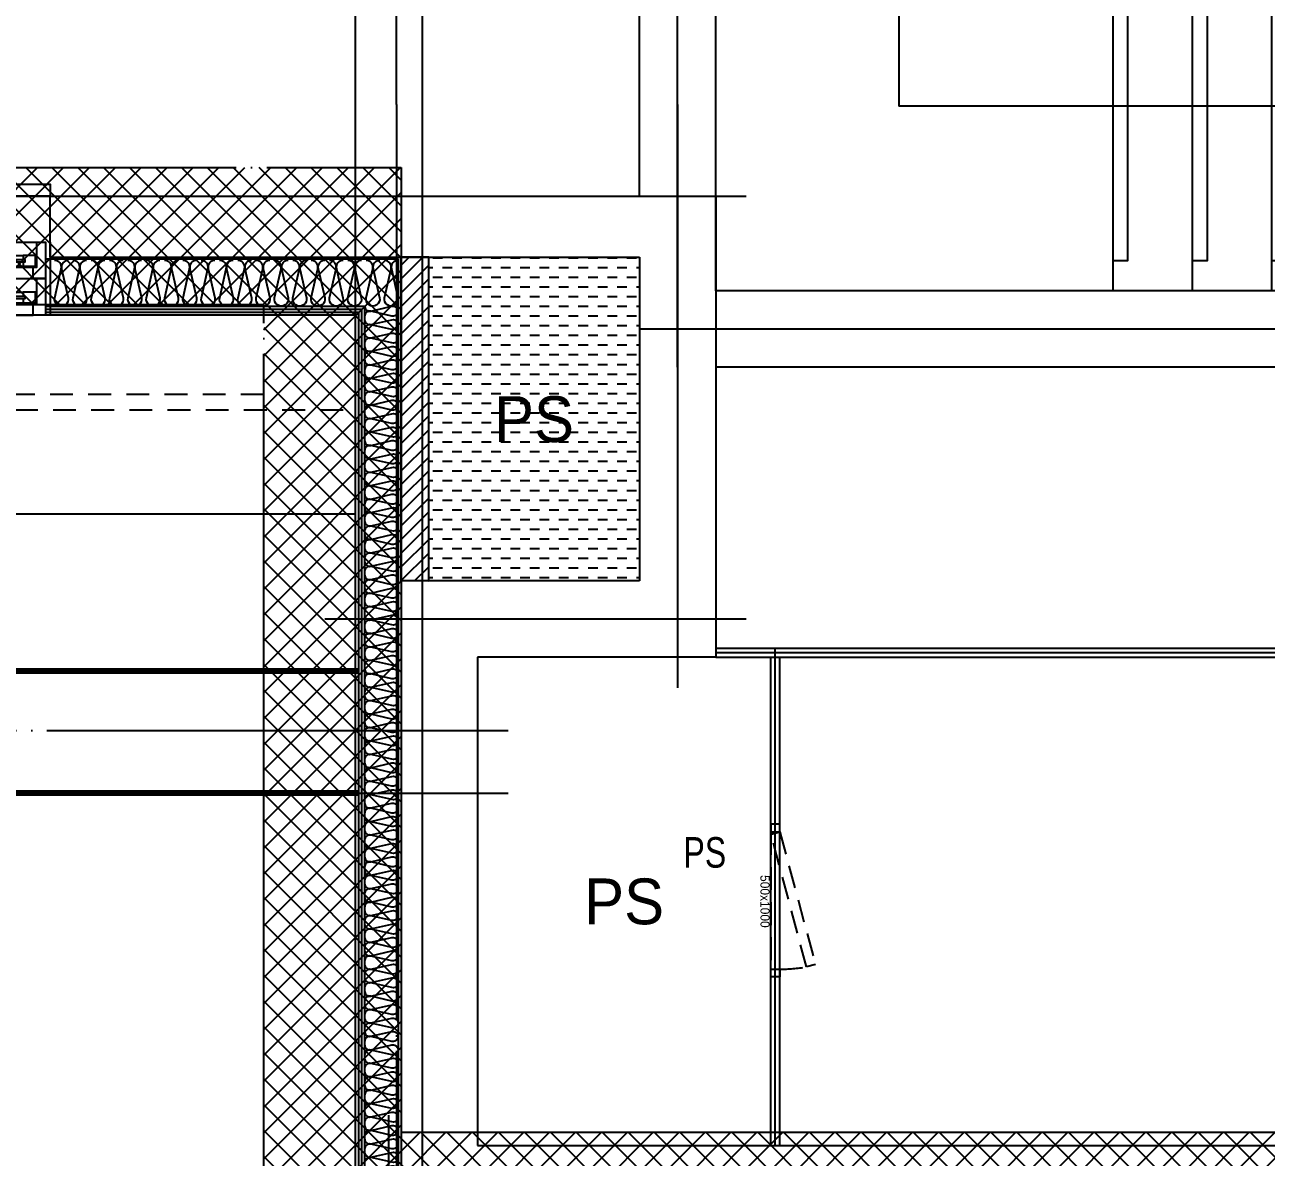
# Model space of a CAD drawing. Header units: millimetres. Extents: x -24416 to 92204, y -190080 to 23760.
# Drawn here: x 62132 to 66197, y -111754 to -108044 of the extents above; entities that cross this region are included whole.
import ezdxf
from ezdxf.enums import TextEntityAlignment as Align
from ezdxf.xclip import XClip

# ---------------------------------------------------------------- set-up
doc = ezdxf.new("R2010")
doc.units = ezdxf.units.MM
doc.header["$LTSCALE"] = 50
doc.header["$XCLIPFRAME"] = 0
for name, pattern in [('AUDIT_D_220706163347-0', [0]), ('CEN', [62, 60, -1, 0, -1]), ('HID', [2.5, 1.5, -1]), ('HIDDEN', [2, 1, -1]), ('xr-101_102동-2F$0$HID', [2.3, 1.5, -0.8])]:
    doc.linetypes.add(name, pattern=pattern)
for name, color, linetype in [('A-SOL252', 252, 'Continuous'), ('A-STEEL', 4, 'Continuous'), ('A_HAT', 8, 'Continuous'), ('AA-XXXX-TEXT#LEV', 3, 'Continuous'), ('AA-단열-바닥-욕실', 30, 'Continuous'), ('CEN_CON', 1, 'CEN'), ('CEN_WALL', 12, 'CEN'), ('CONC', 2, 'Continuous'), ('dan1', 7, 'HID'), ('ELE3_CON', 7, 'Continuous'), ('FUR', 4, 'Continuous'), ('HAT', 9, 'Continuous'), ('INS', 252, 'Continuous'), ('ROM', 7, 'AUDIT_D_220706163347-0'), ('STAIR', 4, 'Continuous'), ('WAL', 3, 'Continuous'), ('WAL_DRY', 7, 'Continuous'), ('WIN', 4, 'Continuous'), ('X - 단위세대$0$ETC', 6, 'Continuous'), ('xr-101_102동-2F$0$AA-DWXM-DOOR(PS점검구)', 4, 'xr-101_102동-2F$0$HID'), ('논슬립', 251, 'Continuous'), ('실명박스', 7, 'AUDIT_D_220706163347-0'), ('확장', 8, 'HIDDEN')]:
    doc.layers.add(name, color=color, linetype=linetype)
for name, color, linetype, plot in [('AA-CEN', 1, 'CEN', False), ('AA-XXXX-MC', 153, 'AUDIT_D_220706163347-0', False), ('Def-PrintX', 147, 'Continuous', False), ('Defpoint', 135, 'Continuous', False), ('MC', 135, 'Continuous', False), ('xr-101_102동-2F$0$DEFPOINT', 231, 'Continuous', False)]:
    doc.layers.add(name, color=color, linetype=linetype, plot=plot)
doc.styles.add('HAUD01', font='Dotum.ttf')
doc.styles.add('HAUD02', font='Dotum.ttf', dxfattribs={"width": 0.8})
doc.styles.add('xr-101_102동-2F$0$HAUD01', font='Dotum.ttf')

# ---------------------------------------------------------------- blocks, each defined once
blk = doc.blocks.new('WIN_이중창_1200')
at = {"layer": 'Defpoint'}
for p, q in [((-15, 240), (-15, 0)), ((1185, 240), (1185, 0))]:
    blk.add_line(p, q, dxfattribs=at)
at = {"layer": 'WIN'}
blk.add_line((585, -100), (585, 340), dxfattribs=at)
at = {"layer": 'WIN', "color": 8}
for p, q in [((1142, 240), (28, 240)), ((1097, 237), (605, 237)), ((565, 196), (73, 196)), ((1097, 202), (605, 202)), ((1130, 158), (40, 158)), ((565, 161), (73, 161)), ((1130, 120), (40, 120)), ((1097, 117), (605, 117)), ((1097, 82), (605, 82)), ((565, 76), (73, 76)), ((565, 41), (73, 41)), ((1130, 38), (40, 38)), ((1130, 0), (40, 0))]:
    blk.add_line(p, q, dxfattribs=at)
at = {"layer": 'WIN'}
for points in [[(40, 158), (28, 158), (28, 240), (0, 240), (0, 120), (40, 120), (40, 158)], [(605, 216.5), (605, 202), (565, 202), (565, 237), (605, 237), (605, 222.5)], [(1104, 222.5), (1104, 216.5), (598, 216.5), (598, 222.5), (1104, 222.5)], [(1097, 216.5), (1097, 202), (1137, 202), (1137, 237), (1097, 237), (1097, 222.5)], [(1130, 158), (1142, 158), (1142, 240), (1170, 240), (1170, 120), (1130, 120), (1130, 158)], [(73, 175.5), (73, 161), (33, 161), (33, 196), (73, 196), (73, 181.5)], [(572, 181.5), (572, 175.5), (66, 175.5), (66, 181.5), (572, 181.5)], [(565, 175.5), (565, 161), (605, 161), (605, 196), (565, 196), (565, 181.5)], [(40, 38), (28, 38), (28, 120), (0, 120), (0, 0), (40, 0), (40, 38)], [(605, 96.5), (605, 82), (565, 82), (565, 117), (605, 117), (605, 102.5)], [(1104, 102.5), (1104, 96.5), (598, 96.5), (598, 102.5), (1104, 102.5)], [(1097, 96.5), (1097, 82), (1137, 82), (1137, 117), (1097, 117), (1097, 102.5)], [(1130, 38), (1142, 38), (1142, 120), (1170, 120), (1170, 0), (1130, 0), (1130, 38)], [(73, 55.5), (73, 41), (33, 41), (33, 76), (73, 76), (73, 61.5)], [(572, 61.5), (572, 55.5), (66, 55.5), (66, 61.5), (572, 61.5)], [(565, 55.5), (565, 41), (605, 41), (605, 76), (565, 76), (565, 61.5)]]:
    blk.add_lwpolyline(points, dxfattribs=at)
blk = doc.blocks.new('insul1')
blk.add_lwpolyline([(0, 0, 0.480617), (0.146, 0.183), (0.004, 0.817, -1.249969), (0.296, 0.817), (0.154, 0.183, 0.480617), (0.3, 0, 0.480617)], format="xyb")
blk = doc.blocks.new('U-121A(확장)1', base_point=(300293.2, -148733.3))
at = {"layer": 'A-SOL252'}
h = blk.add_hatch(dxfattribs=at)
h.set_pattern_fill('DASH', color=256, scale=10, style=0)
h.paths.add_polyline_path([(309483.2, -139958.3), (309483.2, -138898.3), (308793.2, -138898.3), (308793.2, -139958.3)])
at = {"layer": 'A_HAT'}
h = blk.add_hatch(dxfattribs=at)
h.set_pattern_fill('ANSI31', color=256, scale=10, style=0)
h.paths.add_polyline_path([(308793.2, -138898.3), (308703.2, -138898.3), (308703.2, -139958.3), (308793.2, -139958.3)])
at = {"layer": 'CEN_CON'}
for p, q in [((308688.2, -138398.3), (308688.2, -142291.2)), ((309608.2, -138398.3), (309608.2, -140308.3)), ((299993.2, -138698.3), (309833.2, -138698.3)), ((309833.2, -140083.3), (308453.2, -140083.3)), ((308663.2, -143608.3), (308663.2, -141708.3))]:
    blk.add_line(p, q, dxfattribs=at)
at = {"layer": 'CEN_WALL'}
blk.add_line((304443.2, -140448.3), (309053.2, -140448.3), dxfattribs=at)
at = {"layer": 'CONC'}
for p, q in [((307553.2, -138698.3), (309733.2, -138698.3)), ((307553.2, -138898.3), (307553.2, -138698.3)), ((309733.2, -138698.3), (309733.2, -140208.3)), ((307553.2, -138898.3), (309483.2, -138898.3)), ((309483.2, -138898.3), (309483.2, -139958.3)), ((309483.2, -139958.3), (308703.2, -139958.3)), ((308703.2, -139958.3), (308703.2, -142058.3)), ((309733.2, -140208.3), (308953.2, -140208.3)), ((308953.2, -140208.3), (308953.2, -141808.3)), ((308953.2, -141808.3), (314628.2, -141808.3))]:
    blk.add_line(p, q, dxfattribs=at)
at = {"layer": 'dan1'}
blk.add_lwpolyline([(308563.2, -142508.3), (308253.2, -142508.3), (308253.2, -139348.3), (305613.2, -139348.3), (305613.2, -140233.3), (304993.2, -140233.3), (304993.2, -148083.3), (314053.2, -148083.3), (314053.2, -144448.3), (317843.2, -144448.3), (317843.2, -148083.3), (324403.2, -148083.3), (324403.2, -146593.3), (324713.2, -146593.3)], dxfattribs=at)
at = {"layer": 'ELE3_CON'}
blk.add_line((307553.2, -138698.3), (306353.2, -138698.3), dxfattribs=at)
at = {"layer": 'FUR', "linetype": 'HID'}
blk.add_line((305313.2, -139398.3), (308553.2, -139398.3), dxfattribs=at)
blk.add_line((305313.2, -139398.3), (308553.2, -139398.3), dxfattribs=at)
at = {"layer": 'FUR'}
blk.add_lwpolyline([(305313.2, -139738.3), (308553.2, -139738.3), (308553.2, -139088.3), (305313.2, -139088.3)], close=True, dxfattribs=at)
at = {"layer": 'INS'}
for p, q in [((307538.2, -138903.3), (308693.2, -138903.3)), ((308693.2, -138903.3), (308693.2, -142068.3)), ((307538.2, -139058.3), (308583.2, -139058.3)), ((308583.2, -139058.3), (308583.2, -142178.3))]:
    blk.add_line(p, q, dxfattribs=at)
at = {"layer": 'MC'}
for p, q in [((308553.2, -143608.3), (308553.2, -138398.3)), ((304443.2, -140653.3), (309053.2, -140653.3)), ((308773.2, -143608.3), (308773.2, -141708.3))]:
    blk.add_line(p, q, dxfattribs=at)
at = {"layer": 'WAL'}
for p, q in [((308703.2, -139958.3), (308703.2, -138898.3)), ((308793.2, -139958.3), (308793.2, -138898.3))]:
    blk.add_line(p, q, dxfattribs=at)
at = {"layer": 'WAL', "ltscale": 100}
for p, q in [((308793.2, -138898.3), (308703.2, -138898.3)), ((308793.2, -139958.3), (308703.2, -139958.3))]:
    blk.add_line(p, q, dxfattribs=at)
at = {"layer": 'WAL_DRY'}
for p, q in [((307538.2, -139068.3), (308573.2, -139068.3)), ((307538.2, -139078.3), (308563.2, -139078.3)), ((308563.2, -139078.3), (308563.2, -142185.8)), ((308573.2, -139068.3), (308573.2, -142185.8))]:
    blk.add_line(p, q, dxfattribs=at)
at = {"layer": 'X - 단위세대$0$ETC'}
blk.add_lwpolyline([(306353.2, -138698.3), (306353.2, -138658.3), (307553.2, -138658.3), (307553.2, -138698.3), (306353.2, -138698.3)], dxfattribs=at)
at = {"layer": '확장', "ltscale": 0.5, "const_width": 20, "flags": 128}
for points in [[(304543.2, -140253.3), (308563.2, -140253.3)], [(304543.2, -140653.3), (308563.2, -140653.3)]]:
    blk.add_lwpolyline(points, dxfattribs=at)
at = {"layer": 'INS', "row_count": 1}
for p, xscale, yscale, zscale, rotation, column_count, row_spacing, column_spacing in [((308693.2, -138908.3), 150, 150, 150, 180, 19, -3.155443620884047e-30, 60), ((308583.2, -139058.3), 110, 110, 110, 270, 70, 0, 44)]:
    blk.add_blockref('insul1', p, dxfattribs=dict(at, xscale=xscale, yscale=yscale, zscale=zscale, rotation=rotation, column_count=column_count, row_spacing=row_spacing, column_spacing=column_spacing))
at = {"layer": 'WIN', "xscale": -1}
blk.add_blockref('WIN_이중창_1200', (307538.2, -139088.3), dxfattribs=at)
blk = doc.blocks.new('STA-1')
at = {"layer": 'STAIR'}
for p, q in [((-3120, -1210), (-3120, 0)), ((-2860, -1210), (-2860, 0)), ((-2600, -1210), (-2600, 0)), ((-2340, -1210), (-2340, 0)), ((-2080, -1210), (-2080, 0)), ((-1820, -1210), (-1820, 0)), ((-1560, -1210), (-1560, 0)), ((-1300, -1210), (-1300, 0)), ((-3120, -605), (-600, -605)), ((-600, -1995), (-600, -605)), ((-3120, -1275), (-3120, -1260)), ((-3120, -1275), (-3120, -1260)), ((-2860, -1275), (-2860, -1260)), ((-2600, -1275), (-2600, -1260)), ((-2340, -1275), (-2340, -1260)), ((-2080, -1275), (-2080, -1260)), ((-1820, -1275), (-1820, -1260)), ((-1560, -1275), (-1560, -1260)), ((-1300, -1275), (-1300, -1260)), ((-3120, -1340), (-3120, -1325)), ((-3120, -1340), (-3120, -1325)), ((-2860, -1340), (-2860, -1325)), ((-2600, -1340), (-2600, -1325)), ((-2340, -1340), (-2340, -1325)), ((-2080, -1340), (-2080, -1325)), ((-1820, -1340), (-1820, -1325)), ((-1560, -1340), (-1560, -1325)), ((-1300, -1340), (-1300, -1325)), ((-3120, -2600), (-3120, -1390)), ((-2860, -2600), (-2860, -1390)), ((-2600, -2600), (-2600, -1390)), ((-2340, -2600), (-2340, -1390)), ((-2080, -2600), (-2080, -1390)), ((-1820, -2600), (-1820, -1390)), ((-1560, -2600), (-1560, -1390)), ((-1300, -2600), (-1300, -1390)), ((-3120, -1995), (-2080, -1995)), ((-1820, -1995), (-600, -1995))]:
    blk.add_line(p, q, dxfattribs=at)
for points in [[(-1200, -1390), (-1200, -1210), (-3220, -1210), (-3220, -1390)], [(-1250, -1340), (-1250, -1260), (-3170, -1260), (-3170, -1340)], [(-1300, -1325), (-1300, -1275), (-3120, -1275), (-3120, -1325)], [(-2080, -1995), (-2148, -1909.7), (-2148, -1942.1), (-2086.5, -1995), (-2148, -2047.9), (-2148, -2080.3)], [(-1820, -1995), (-1752, -1909.7), (-1752, -1942.1), (-1813.5, -1995), (-1752, -2047.9), (-1752, -2080.3)]]:
    blk.add_lwpolyline(points, close=True, dxfattribs=at)
blk.add_lwpolyline([(-2157.1, -2767.7), (-1956.5, -2019.1), (-1999.9, -2007.5), (-1900.1, -1982.5), (-1943.5, -1970.9), (-1742.9, -1222.3)], dxfattribs=at)
for centre in [(-3120, -605), (-3120, -1995)]:
    blk.add_circle(centre, 50, dxfattribs=at)
at = {"layer": '논슬립'}
for points in [[(-3120, -100), (-3170, -100), (-3170, -1110), (-3120, -1110)], [(-2860, -100), (-2910, -100), (-2910, -1110), (-2860, -1110)], [(-2600, -100), (-2650, -100), (-2650, -1110), (-2600, -1110)], [(-2340, -100), (-2390, -100), (-2390, -1110), (-2340, -1110)], [(-2080, -100), (-2130, -100), (-2130, -1110), (-2080, -1110)], [(-1820, -100), (-1870, -100), (-1870, -1110), (-1820, -1110)], [(-1560, -100), (-1610, -100), (-1610, -1110), (-1560, -1110)], [(-1300, -100), (-1350, -100), (-1350, -1110), (-1300, -1110)], [(-3120, -2500), (-3070, -2500), (-3070, -1490), (-3120, -1490)], [(-2860, -2500), (-2810, -2500), (-2810, -1490), (-2860, -1490)], [(-2600, -2500), (-2550, -2500), (-2550, -1490), (-2600, -1490)], [(-2340, -2500), (-2290, -2500), (-2290, -1490), (-2340, -1490)], [(-2080, -2500), (-2030, -2500), (-2030, -1490), (-2080, -1490)], [(-1820, -2500), (-1770, -2500), (-1770, -1490), (-1820, -1490)], [(-1560, -2500), (-1510, -2500), (-1510, -1490), (-1560, -1490)], [(-1300, -2500), (-1250, -2500), (-1250, -1490), (-1300, -1490)]]:
    blk.add_lwpolyline(points, dxfattribs=at)
blk = doc.blocks.new('A$C38A1636F')
at = {"layer": 'xr-101_102동-2F$0$AA-DWXM-DOOR(PS점검구)'}
for p, q in [((225, 0), (-225, 0)), ((-225, -30), (225, -30))]:
    blk.add_line(p, q, dxfattribs=at)
for points in [[(-250, 0), (-225, 0), (-225, -30), (-250, -30)], [(250, 0), (225, 0), (225, -30), (250, -30)], [(-209.7, -146.5), (-217.4, -117.5), (217.2, -1), (225, -30)]]:
    blk.add_lwpolyline(points, close=True, dxfattribs=at)
blk.add_arc((385.2, -21.3), 610.2, 180.8182, 189.0705, dxfattribs=at)
at = {"layer": 'xr-101_102동-2F$0$DEFPOINT', "style": 'xr-101_102동-2F$0$HAUD01'}
blk.add_text('500x1000', height=30, rotation=180, dxfattribs=at).set_placement((-2.5, 18.6), align=Align.MIDDLE_CENTER)
blk = doc.blocks.new('CO-102-28F', base_point=(243441.5, -43595.4))
at = {"layer": 'A-STEEL'}
for p, q in [((244221.5, -41965.4), (249381.5, -41965.4)), ((244221.5, -41995.4), (249411.5, -41995.4)), ((244401.5, -43595.4), (244401.5, -41995.4)), ((244431.5, -43595.4), (244431.5, -41995.4))]:
    blk.add_line(p, q, dxfattribs=at)
at = {"layer": 'CEN_CON'}
for p, q in [((244096.5, -41045.4), (244096.5, -37945.4)), ((249411.5, -40920.4), (243971.5, -40920.4)), ((244221.5, -41980.4), (249411.5, -41980.4)), ((244416.5, -43595.4), (244416.5, -41965.4))]:
    blk.add_line(p, q, dxfattribs=at)
at = {"layer": 'CONC', "color": 2}
for p, q in [((243971.5, -40485.4), (243971.5, -37945.4)), ((244221.5, -40795.4), (244221.5, -38195.4)), ((249411.5, -40795.4), (244221.5, -40795.4)), ((249411.5, -41045.4), (244221.5, -41045.4))]:
    blk.add_line(p, q, dxfattribs=at)
at = {"rotation": 180}
blk.add_blockref('STA-1', (244221.5, -40795.4), dxfattribs=at)
at = {"layer": 'AA-XXXX-TEXT#LEV', "rotation": 89.99999999999999}
blk.add_blockref('A$C38A1636F', (244401.5, -42792.9), dxfattribs=at)
at = {"layer": 'Def-PrintX', "style": 'HAUD02', "width": 0.8}
blk.add_text('PS', height=100, dxfattribs=at).set_placement((244116.1, -42684.9))
blk = doc.blocks.new('A$C415C5DAF')
at = {"layer": 'AA-XXXX-MC'}
for p, q in [((50729.1, -126682.8), (50729.1, -123942.8)), ((50949.1, -129992.8), (50949.1, -123942.8))]:
    blk.add_line(p, q, dxfattribs=at)
at = {"layer": 'CEN_CON'}
blk.add_line((50864.1, -126682.8), (50864.1, -123942.8), dxfattribs=at)
at = {"layer": 'ROM', "color": 3, "style": 'HAUD01'}
for p in [(51314.1, -127712.8), (51609.1, -129292.8)]:
    blk.add_text('PS', height=150, dxfattribs=at).set_placement(p, align=Align.MIDDLE)
blk = doc.blocks.new('A$C1CAF0AFA')
at = {"layer": 'HAT'}
h = blk.add_hatch(dxfattribs=at)
h.set_pattern_fill('_USER', color=5, scale=60, angle=45, double=1, pattern_type=0)
h.set_pattern_definition([(45, (0, -23465.964), (-42.426407, 42.426407), []), (135, (0, -23465.964), (-42.426407, -42.426407), [])])
h.paths.add_polyline_path([(68714.5, -137821.7), (72504.5, -137821.7), (72504.5, -141456.7), (79064.5, -141456.7), (79064.5, -139966.7), (79374.5, -139966.7), (79374.5, -140256.7), (79574.5, -140256.7), (79574.5, -139966.7), (83194.5, -139966.7), (83194.5, -140416.7), (79514.5, -140416.7), (79514.5, -141906.7), (72054.5, -141906.7), (72054.5, -138271.7), (69164.5, -138271.7), (69164.5, -141906.7), (59204.5, -141906.7), (59204.5, -133136.7), (59824.5, -133136.7), (59824.5, -132271.7), (63364.5, -132271.7), (63364.5, -135431.7), (69164.5, -135431.9), (69164.5, -135881.7), (63424.5, -135881.7), (63424.5, -135559.2), (63224.5, -135559.2), (63224.5, -135881.7), (62914.5, -135881.7), (62914.5, -132721.7), (60274.5, -132721.7), (60274.5, -133606.7), (59654.5, -133606.7), (59654.5, -141456.7), (68714.5, -141456.7)])
h.paths.add_polyline_path([(83194.5, -136406.7), (82744.5, -136406.7), (82744.5, -135306.7), (82924.5, -135306.7), (82924.5, -133311.7), (81704.5, -133311.7), (81704.5, -134726.7), (79574.5, -134726.7), (79574.5, -134436.7), (79374.5, -134436.7), (79374.5, -134726.7), (78304.5, -134726.7), (78304.5, -132721.7), (75664.5, -132721.7), (75664.5, -135881.7), (75354.5, -135881.7), (75354.5, -135559.2), (75154.5, -135559.2), (75154.5, -135881.7), (69414.5, -135881.7), (69414.5, -135431.9), (71964.5, -135431.7), (71964.5, -135281.7), (73364.5, -135281.7), (73364.5, -135431.7), (75214.5, -135431.7), (75214.5, -132271.7), (78754.5, -132271.7), (78754.5, -134276.7), (81254.5, -134276.7), (81254.5, -132861.7), (83374.5, -132861.7), (83374.5, -135756.7), (83194.5, -135756.7)])
at = {"layer": 'AA-CEN', "color": 4}
blk.add_lwpolyline([(72054.5, -138271.7), (69164.5, -138271.7), (69164.5, -141906.7), (59204.5, -141906.7), (59204.5, -133136.7), (59824.5, -133136.7), (59824.5, -132271.7), (63364.5, -132271.7), (63364.5, -135431.7), (69164.5, -135431.9), (69164.5, -135881.7), (63424.5, -135881.7), (63424.5, -135559.2), (63224.5, -135559.2), (63224.5, -135881.7), (62914.5, -135881.7), (62914.5, -132721.7), (60274.5, -132721.7), (60274.5, -133606.7), (59654.5, -133606.7), (59654.5, -141456.7), (68714.5, -141456.7), (68714.5, -137821.7), (72504.5, -137821.7)], dxfattribs=at)

msp = doc.modelspace()

# ---------------------------------------------------------------- block references
ref = msp.add_blockref('CO-102-28F', (63614.5, -111715.7))
XClip(ref).set_block_clipping_path([(234481.4609298514, -50820.4314148594), (264347.023277633, -37445.4314148594)])
ref = msp.add_blockref('U-121A(확장)1', (54954.5, -118640.7))
XClip(ref).set_block_clipping_path([(299993.2395842669, -149033.311332551), (329858.8019320485, -135658.3113325509)])
at = {"layer": 'AA-단열-바닥-욕실'}
msp.add_blockref('A$C1CAF0AFA', (0, 23760), dxfattribs=at)
at = {"layer": '실명박스'}
msp.add_blockref('A$C415C5DAF', (12485.4, 18377.1), dxfattribs=at)

doc.saveas('drawing.dxf')
